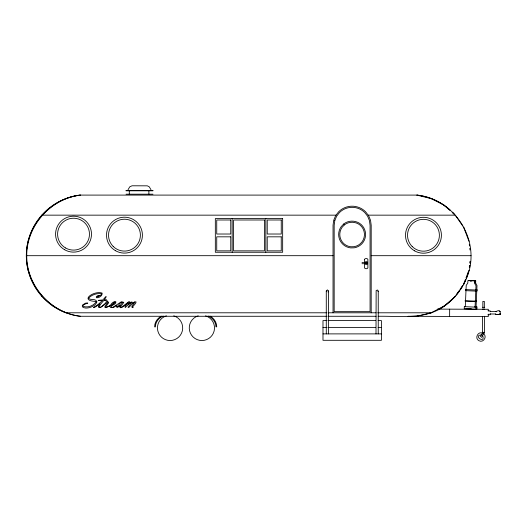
<?xml version="1.0" encoding="UTF-8"?>
<svg xmlns="http://www.w3.org/2000/svg" width="527" height="527" viewBox="0 0 527 527"><rect width="100%" height="100%" fill="white"/><g stroke="black" fill="none" stroke-linecap="round" stroke-linejoin="round"><path stroke-width="0.79" d="M482.436 316.417L482.436 331.944L484.392 333.084L484.609 316.272M490.182 311.773L490.182 310.851L488.035 310.838M449.63 316.424L449.656 309.165M482.837 307.327L482.857 301.391L484.339 301.398L484.32 307.333M488.292 314.138L488.279 316.562L408.043 316.279M488.298 310.91L488.305 309.296L437.423 309.118M490.176 313.717L490.169 314.724L488.022 314.718M465.282 306.694L465.98 290.673M466.033 289.6L466.217 285.364L467.785 283.019L467.89 280.634L474.748 280.931L474.643 283.315L476 285.792L475.815 290.028M475.262 280.647L475.071 283.098M475.071 307.122L475.769 291.102M476.065 306.859L476.764 290.838M476.81 289.764L476.994 285.529L475.631 283.052L475.736 280.674L468.878 280.371M326.668 316.279L80.209 316.279C50.342 312.867 26.231 285.746 26.35 255.687C26.231 225.628 50.342 198.501 80.209 195.095L417.2 195.095C452.673 198.956 478.147 235.753 469.274 270.318C465.321 284.666 456.626 297.221 444.59 305.976C424.979 320.034 400.737 315.89 378.142 316.279M80.585 195.095C50.717 198.501 26.607 225.628 26.725 255.687C26.607 285.746 50.717 312.867 80.585 316.279M469.3 267.07L469.498 265.443M469.794 263.006L469.992 261.379M326.279 333.887L326.279 291.003L327.405 289.883L328.525 291.003L328.525 333.887M328.525 291.003L327.965 291.978M378.096 291.563L377.688 290.034L376.153 290.443L376.001 333.887M463.951 283.335L465.407 279.508M465.993 277.973L468.608 271.089M480.262 336.799L482.923 332.227M481.421 337.471L484.082 332.899M456.204 294.876L459.004 290.832M459.933 289.488L462.732 285.45M365.705 262.749C367.299 261.412 366.845 264.923 365.646 263.223M128.035 189.733L129.747 186.835L132.04 185.787L147.343 185.833L149.266 186.835L150.979 189.733M365.778 262.69C367.279 261.616 366.825 264.738 365.692 263.283M416.824 316.279L431.145 312.794L444.221 305.976L455.644 296.22M490.176 311.589L495.716 311.609L498.338 310.614L500.163 311.464L500.255 314.303L499.438 314.349M161.334 316.154C157.415 318.203 154.602 322.372 154.609 326.852L155.393 326.898C155.36 322.089 158.779 317.735 163.218 316.101M495.584 314.006L495.439 314.461L496.309 314.454M499.84 314.329C501.184 314.579 500.551 313.42 499.576 313.855M498.937 314.369L499.688 314.342M499.102 314.369L497.093 314.441M497.758 314.421L498.443 314.395M496.493 314.454L497.238 314.428M496.724 314.441L495.828 314.448M126.045 190.53L152.968 190.53M126.019 190.807L152.995 190.807M126.045 194.193L152.968 194.193M65.882 198.58L66.257 198.58M450.038 209.937A61.013 61.013 0 0 0 431.145 198.58L431.521 198.58M52.812 205.398L53.187 205.398M431.145 198.58L444.59 205.398M41.758 215.154L336.048 215.154M368.189 215.154L455.644 215.154M33.372 227.275L33.741 227.275M463.661 227.275L464.037 227.275M28.129 241.05L28.504 241.05M468.905 241.05L469.274 241.05M26.35 255.687L333.044 255.687M371.192 255.687L471.059 255.687M362.023 262.433L363.689 262.433M362.023 263.691L363.689 263.691M28.129 270.318L28.504 270.318M468.905 270.318L469.274 270.318M33.372 284.099L33.741 284.099M463.661 284.099L464.037 284.099M41.758 296.22L42.134 296.22M52.812 305.976L53.187 305.976M444.221 305.976L444.59 305.976M326.457 312.794L65.882 312.794A61.013 61.013 0 0 1 80.209 195.095M328.104 312.794L376.087 312.794M377.714 312.794L431.521 312.794M327.939 316.279L376.047 316.279M326.43 320.6L322.985 320.6L322.985 340.304L381.403 340.304L381.403 320.6L378.096 320.6M327.919 320.6L375.646 320.6M322.985 327.438L326.279 327.438M327.919 327.438L375.646 327.438M378.109 327.438L381.403 327.438M322.985 333.887L381.403 333.887M482.449 307.327L484.708 307.333M482.442 309.059L484.702 309.072M490.169 313.98L495.755 314M495.716 311.609L496.566 311.76M470.394 281.115L471.329 281.154M475.809 289.718L477.271 289.784L477.225 290.858L475.762 290.792M475.235 300.825L476.665 300.891L476.645 301.378L475.209 301.312M474.722 306.8L477.021 306.898L476.928 309.02L476.065 308.987M466.092 308.545L471.237 308.776M430.355 198.389L416.824 195.095A61.013 61.013 0 0 1 430.381 198.297M482.87 333.275C478.167 330.62 474.122 338.453 479.017 340.752C483.127 343.103 487.416 336.931 483.773 333.901M482.06 334.849C471.83 335.014 485.999 344.856 482.587 335.212M208.125 316.055C212.559 317.689 215.978 322.043 215.951 326.852L216.729 326.806C216.735 322.326 213.922 318.156 210.003 316.101M499.267 310.897L500.149 311.457M444.221 205.398L449.748 210.273M452.199 212.44L454.043 214.067M455.736 215.826L462.732 225.925M463.951 228.039L468.608 240.286M326.279 291.003L326.43 291.563M469.3 244.304L469.498 245.931M469.794 248.369L469.992 249.996M378.248 291.003L378.248 333.887M371.192 312.794L371.192 225.273L370.54 220.339L368.637 215.734L365.606 211.782A19.077 19.077 0 0 0 338.63 211.782L335.6 215.734L333.696 220.339L333.044 225.273L333.044 312.794M265.825 218.593L265.825 252.255M232.163 218.593L232.163 252.255M148.884 190.827L148.884 194.193M129.293 190.827L129.293 194.193M470.413 261.418A61.013 61.013 0 0 1 470.236 263.059M469.886 265.509A61.013 61.013 0 0 1 469.603 267.123M468.701 271.109A61.013 61.013 0 0 1 466.402 278.137M465.776 279.659A61.013 61.013 0 0 1 464.037 283.374M462.884 285.535A61.013 61.013 0 0 1 460.302 289.731M459.36 291.088A61.013 61.013 0 0 1 456.336 294.988M455.269 296.22A61.013 61.013 0 0 1 438.622 309.395M452.456 212.19A61.013 61.013 0 0 1 454.175 213.949M364.862 262.69A1.436 1.436 0 0 1 367.174 261.959A1.436 1.436 0 0 1 366.858 264.363A1.436 1.436 0 0 1 364.816 263.059M205.55 315.831A12.622 12.622 0 0 1 212.144 335.264A12.622 12.622 0 0 1 191.624 335.264A12.622 12.622 0 0 1 198.218 315.831M173.739 315.831A12.622 12.622 0 0 1 180.333 335.264A12.622 12.622 0 0 1 159.813 335.264A12.622 12.622 0 0 1 166.407 315.831M464.327 306.648L464.234 308.776L475.934 309.283L476.026 307.162L464.327 306.648M465.565 289.58L465.519 290.654L476.237 291.121L476.283 290.048L465.565 289.58M465.203 300.693L465.183 301.18L475.65 301.642L475.67 301.148L465.203 300.693M364.519 259.35L364.513 267.835C364.849 269.02 367.55 269.02 367.879 267.835L367.879 259.422C367.543 258.27 364.994 258.263 364.519 259.35M116.454 305.976L116.454 306.945L117.33 307.478L120.268 305.588C117.771 311.503 127.962 303.447 128.147 302.788C127.653 304.158 124.234 306.233 125.228 307.597C128.74 304.198 135.222 298.13 128.028 307.294L128.772 307.524L131.908 304.27L134.892 302.241L131.908 306.464L132.027 307.511L133.147 307.643L132.54 307.01L135.676 303.242L136.078 301.951L134.701 301.754L131.921 303.789L132.448 302.248L131.157 301.971L128.417 304.02L129.649 301.938L129.043 301.543L120.973 307.663L120.433 307.043L123.779 302.426L123.423 302.129L122.831 302.538L122.277 301.767L121.335 301.787L112.495 307.518L114.181 307.089L116.645 305.37L116.454 305.976M110.11 305.897L110.387 307.445L112.719 307.597L111.362 306.912L111.421 305.719C112.923 304.949 116.526 303.967 115.815 301.721C113.443 301.121 111.335 303.671 110.242 305.502L105.907 307.518L110.11 305.897M334.783 220.629L334.164 225.345L334.164 311.668L370.073 311.668L370.073 225.345L369.447 220.629L367.655 216.301L364.809 212.585A17.944 17.944 0 0 0 339.428 212.585L336.582 216.301L334.783 220.629M96.849 301.899C96.013 305.087 92.436 306.681 89.537 307.584A14.749 14.749 0 0 1 85.776 308.064L83.174 307.544L82.364 306.47A1.805 1.805 0 0 1 82.792 304.797L85.888 303.038L87.805 303.084L84.017 304.487L83.147 305.344L83.207 306.312C87.601 308.078 93.747 305.752 96.217 301.78L96.085 301.47C77.996 300.706 95.058 290.067 102.192 293.15C102.436 295.733 98.872 298.203 96.441 297.748L96.27 296.945L97.317 295.91L99.195 295.324L97.093 296.905L99.682 295.858L101.118 294.843L101.5 293.75C97.205 292.933 91.349 294.83 88.589 298.21L88.701 298.526C90.987 300.449 96.151 298.223 96.849 301.899M98.569 306.147L98.654 307.491L100.776 307.366L106.526 302.854L107.824 302.564L104.972 306.18L104.972 307.518L106.052 307.643L105.505 307.089L108.681 302.722L108.371 301.984L107.449 301.74L107.468 300.858L105.973 302.03L105.855 302.841C99.458 309.606 96.072 308.677 103.859 300.397L106.724 300.047L104.326 299.929L106.23 296.681L105.472 296.951L102.91 299.929L98.259 300.39L102.383 300.542L98.114 304.54L93.523 307.518L95.815 306.767L99.992 303.526L98.569 306.147M115.15 302.208L113.667 303.954L111.546 305.285L114.069 302.274L115.15 302.208M117.514 306.259C117.916 308.282 121.882 303.776 122.383 302.524C120.795 301.556 118.667 305.166 117.514 306.259M343.657 224.034L341.239 226.584A13.465 13.465 0 0 0 350.692 247.901L354.21 247.815A13.465 13.465 0 0 0 362.596 226.05C358.103 220.418 349.236 219.476 343.657 224.034M344.368 224.917L342.148 227.249A12.332 12.332 0 0 0 350.811 246.774L354.032 246.695A12.332 12.332 0 0 0 361.713 226.762C357.596 221.603 349.48 220.741 344.368 224.917M282.656 218.593L215.332 218.593L215.332 252.255L282.656 252.255L282.656 218.593M230.76 219.996L216.735 219.996L216.735 234.021L230.76 234.021L230.76 219.996M264.422 219.996L233.566 219.996L233.566 250.852L264.422 250.852L264.422 219.996M281.253 219.996L267.229 219.996L267.229 234.021L281.253 234.021L281.253 219.996M230.76 236.827L216.735 236.827L216.735 250.852L230.76 250.852L230.76 236.827M281.253 236.827L267.229 236.827L267.229 250.852L281.253 250.852L281.253 236.827M412.193 246.524A15.935 15.935 0 0 0 438.853 239.383A15.935 15.935 0 0 0 419.334 219.864A15.935 15.935 0 0 0 412.193 246.524M414.486 250.806A17.951 17.951 0 0 0 441.415 235.253A17.951 17.951 0 0 0 414.486 219.706A17.951 17.951 0 0 0 414.486 250.806M113.193 246.425A15.935 15.935 0 0 0 139.859 239.278A15.935 15.935 0 0 0 120.34 219.759A15.935 15.935 0 0 0 113.193 246.425M115.485 250.7A17.951 17.951 0 0 0 142.415 235.154A17.951 17.951 0 0 0 115.485 219.607A17.951 17.951 0 0 0 115.485 250.7M65.565 247.967A15.935 15.935 0 0 0 89.471 234.166A15.935 15.935 0 0 0 65.565 220.358A15.935 15.935 0 0 0 65.565 247.967M64.557 249.712A17.951 17.951 0 0 0 91.487 234.166A17.951 17.951 0 0 0 64.557 218.613A17.951 17.951 0 0 0 64.557 249.712"/></g></svg>
